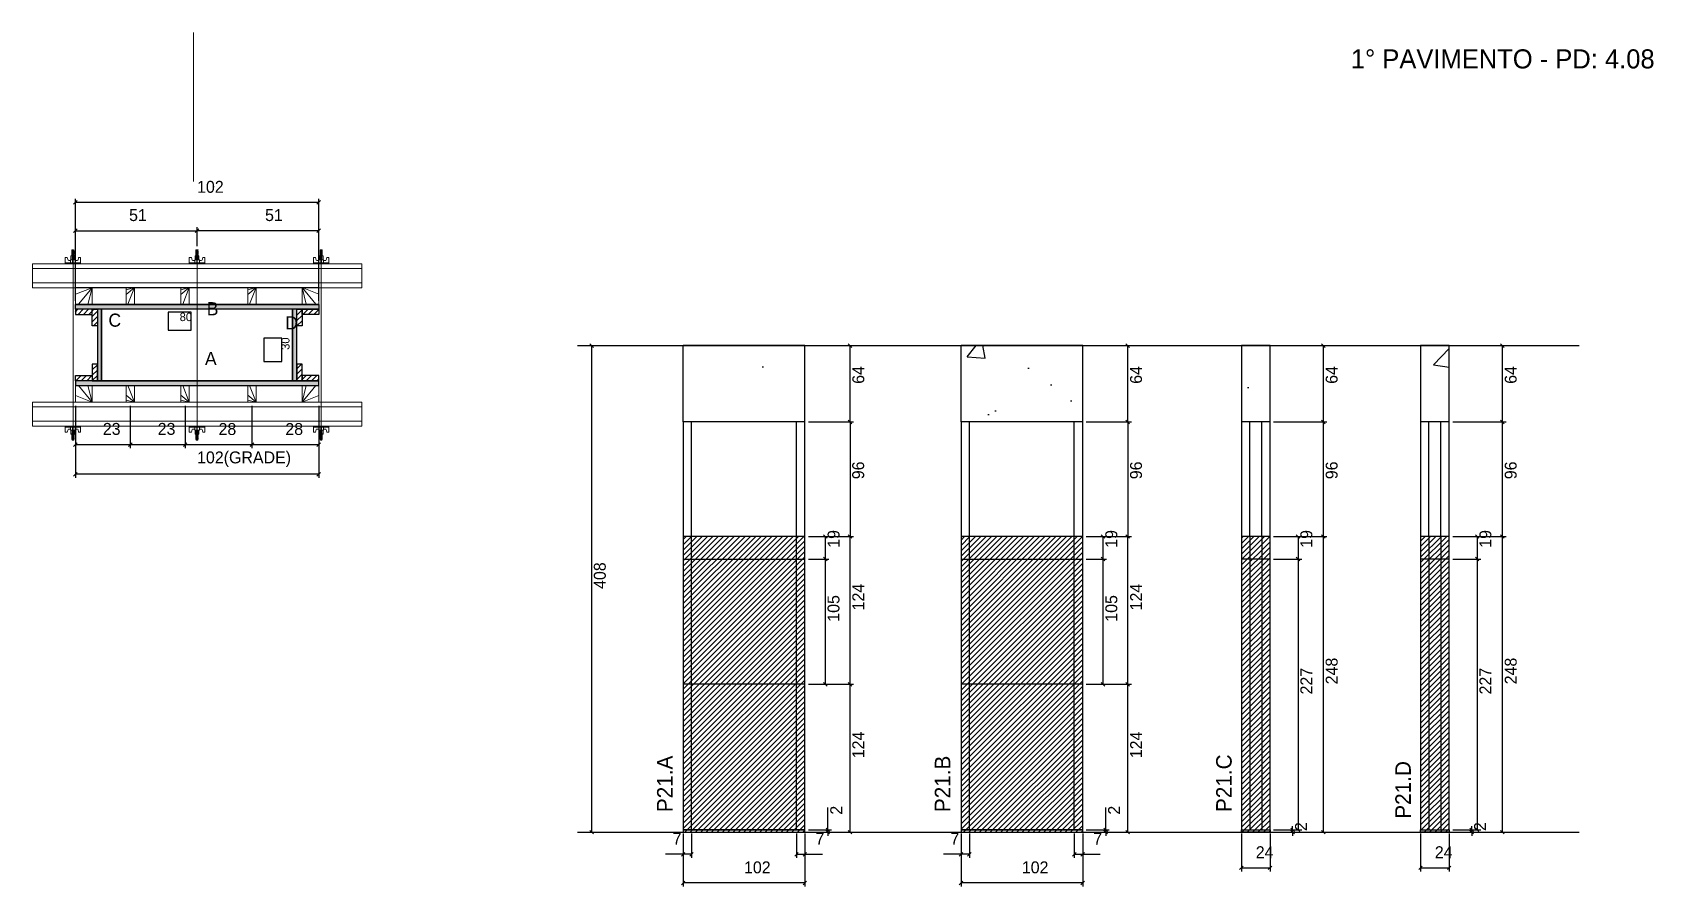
# Model space of a CAD drawing. Header units: metres. Extents: x 3102 to 4461, y 8614 to 9331.
import ezdxf

# ---------------------------------------------------------------- set-up
doc = ezdxf.new("R2010")
doc.units = ezdxf.units.M
for name, color, linetype in [('CHAPA', 7, 'Continuous'), ('COTA', 7, 'Continuous'), ('Hachura', 7, 'Continuous'), ('Madeira', 7, 'Continuous'), ('NOMENCLATURA', 7, 'Continuous'), ('Nível', 7, 'Continuous'), ('Painéis', 7, 'Continuous'), ('Perfil Metálico', 7, 'Continuous'), ('SARR_2.2x7', 7, 'Continuous'), ('SARRAFO', 7, 'Continuous'), ('Texto Seção', 7, 'Continuous'), ('TEXTO_GERAL', 7, 'Continuous')]:
    doc.layers.add(name, color=color, linetype=linetype)

msp = doc.modelspace()

# ---------------------------------------------------------------- hatches: boundary and pattern name
at = {"layer": 'COTA'}
h = msp.add_hatch(dxfattribs=at)
h.set_pattern_fill('AR-CONC')
h.paths.add_polyline_path([(3647.7, 9004.1), (3749.7, 9004.1), (3749.7, 9068.1), (3647.7, 9068.1), (3647.7, 9004.1)])
h = msp.add_hatch(dxfattribs=at)
h.set_pattern_fill('AR-CONC')
h.paths.add_polyline_path([(3880.6, 9004.1), (3982.6, 9004.1), (3982.6, 9068.1), (3880.6, 9068.1), (3880.6, 9004.1)])
h = msp.add_hatch(dxfattribs=at)
h.set_pattern_fill('AR-CONC')
h.paths.add_polyline_path([(4115.7, 9004.1), (4139.7, 9004.1), (4139.7, 9068.1), (4115.7, 9068.1), (4115.7, 9004.1)])
h = msp.add_hatch(dxfattribs=at)
h.set_pattern_fill('AR-CONC')
h.paths.add_polyline_path([(4265.8, 9004.1), (4289.8, 9004.1), (4289.8, 9068.1), (4265.8, 9068.1), (4265.8, 9004.1)])
at = {"layer": 'Hachura'}
h = msp.add_hatch(color=7, dxfattribs=at)
h.dxf.hatch_style = 1
h.paths.add_polyline_path([(3138.2, 9098.7), (3138.2, 9102.7), (3342.2, 9102.7), (3342.2, 9098.7), (3138.2, 9098.7)])
h = msp.add_hatch(color=7, dxfattribs=at)
h.dxf.hatch_style = 1
h.paths.add_polyline_path([(3138.2, 9098.7), (3138.2, 9102.7), (3342.2, 9102.7), (3342.2, 9098.7), (3138.2, 9098.7)])
h = msp.add_hatch(dxfattribs=at)
h.set_pattern_fill('ANSI31')
h.paths.add_polyline_path([(3152.2, 9098.7), (3152.2, 9094.3), (3138.2, 9094.3), (3138.2, 9098.7), (3152.2, 9098.7)])
h = msp.add_hatch(dxfattribs=at)
h.set_pattern_fill('ANSI31')
h.paths.add_polyline_path([(3156.6, 9098.7), (3152.2, 9098.7), (3152.2, 9084.7), (3156.6, 9084.7), (3156.6, 9098.7)])
h = msp.add_hatch(color=7, dxfattribs=at)
h.dxf.hatch_style = 1
h.paths.add_polyline_path([(3160.2, 9098.7), (3156.6, 9098.7), (3156.6, 9038.7), (3160.2, 9038.7), (3160.2, 9098.7)])
h = msp.add_hatch(color=7, dxfattribs=at)
h.dxf.hatch_style = 1
h.paths.add_polyline_path([(3160.2, 9098.7), (3156.6, 9098.7), (3156.6, 9038.7), (3160.2, 9038.7), (3160.2, 9098.7)])
h = msp.add_hatch(color=7, dxfattribs=at)
h.dxf.hatch_style = 1
h.paths.add_polyline_path([(3323.8, 9098.7), (3320.2, 9098.7), (3320.2, 9038.7), (3323.8, 9038.7), (3323.8, 9098.7)])
h = msp.add_hatch(color=7, dxfattribs=at)
h.dxf.hatch_style = 1
h.paths.add_polyline_path([(3323.8, 9098.7), (3320.2, 9098.7), (3320.2, 9038.7), (3323.8, 9038.7), (3323.8, 9098.7)])
h = msp.add_hatch(dxfattribs=at)
h.set_pattern_fill('ANSI31')
h.paths.add_polyline_path([(3328.2, 9098.7), (3323.8, 9098.7), (3323.8, 9084.7), (3328.2, 9084.7), (3328.2, 9098.7)])
h = msp.add_hatch(dxfattribs=at)
h.set_pattern_fill('ANSI31')
h.paths.add_polyline_path([(3328.2, 9098.7), (3328.2, 9094.3), (3342.2, 9094.3), (3342.2, 9098.7), (3328.2, 9098.7)])
h = msp.add_hatch(dxfattribs=at)
h.set_pattern_fill('ANSI31')
h.paths.add_polyline_path([(3156.6, 9038.7), (3152.2, 9038.7), (3152.2, 9052.7), (3156.6, 9052.7), (3156.6, 9038.7)])
h = msp.add_hatch(dxfattribs=at)
h.set_pattern_fill('ANSI31')
h.paths.add_polyline_path([(3328.2, 9038.7), (3323.8, 9038.7), (3323.8, 9052.7), (3328.2, 9052.7), (3328.2, 9038.7)])
h = msp.add_hatch(dxfattribs=at)
h.set_pattern_fill('ANSI31')
h.paths.add_polyline_path([(3152.2, 9038.7), (3152.2, 9043.1), (3138.2, 9043.1), (3138.2, 9038.7), (3152.2, 9038.7)])
h = msp.add_hatch(color=7, dxfattribs=at)
h.dxf.hatch_style = 1
h.paths.add_polyline_path([(3138.2, 9038.7), (3138.2, 9034.7), (3342.2, 9034.7), (3342.2, 9038.7), (3138.2, 9038.7)])
h = msp.add_hatch(color=7, dxfattribs=at)
h.dxf.hatch_style = 1
h.paths.add_polyline_path([(3138.2, 9038.7), (3138.2, 9034.7), (3342.2, 9034.7), (3342.2, 9038.7), (3138.2, 9038.7)])
h = msp.add_hatch(dxfattribs=at)
h.set_pattern_fill('ANSI31')
h.paths.add_polyline_path([(3328.2, 9038.7), (3328.2, 9043.1), (3342.2, 9043.1), (3342.2, 9038.7), (3328.2, 9038.7)])
h = msp.add_hatch(dxfattribs=at)
h.set_pattern_fill('ANSI31')
h.paths.add_polyline_path([(3749.7, 8660.1), (3749.7, 8908.1), (3647.7, 8908.1), (3647.7, 8660.1), (3749.7, 8660.1)])
h = msp.add_hatch(dxfattribs=at)
h.set_pattern_fill('ANSI31')
h.paths.add_polyline_path([(3982.6, 8660.1), (3982.6, 8908.1), (3880.6, 8908.1), (3880.6, 8660.1), (3982.6, 8660.1)])
h = msp.add_hatch(dxfattribs=at)
h.set_pattern_fill('ANSI31')
h.paths.add_polyline_path([(4139.7, 8660.1), (4139.7, 8908.1), (4115.7, 8908.1), (4115.7, 8660.1), (4139.7, 8660.1)])
h = msp.add_hatch(dxfattribs=at)
h.set_pattern_fill('ANSI31')
h.paths.add_polyline_path([(4289.8, 8660.1), (4289.8, 8908.1), (4265.8, 8908.1), (4265.8, 8660.1), (4289.8, 8660.1)])

# ---------------------------------------------------------------- linework, layer by layer
at = {"layer": 'CHAPA', "color": 1, "lineweight": 25}
for points in [[(3138.2, 9098.7), (3138.2, 9102.7), (3342.2, 9102.7), (3342.2, 9098.7)], [(3138.2, 9098.7), (3138.2, 9102.7), (3342.2, 9102.7), (3342.2, 9098.7)], [(3160.2, 9098.7), (3156.6, 9098.7), (3156.6, 9038.7), (3160.2, 9038.7)], [(3160.2, 9098.7), (3156.6, 9098.7), (3156.6, 9038.7), (3160.2, 9038.7)], [(3323.8, 9098.7), (3320.2, 9098.7), (3320.2, 9038.7), (3323.8, 9038.7)], [(3323.8, 9098.7), (3320.2, 9098.7), (3320.2, 9038.7), (3323.8, 9038.7)], [(3138.2, 9038.7), (3138.2, 9034.7), (3342.2, 9034.7), (3342.2, 9038.7)], [(3138.2, 9038.7), (3138.2, 9034.7), (3342.2, 9034.7), (3342.2, 9038.7)]]:
    msp.add_lwpolyline(points, close=True, dxfattribs=at)
at = {"layer": 'COTA', "color": 0, "lineweight": 25}
for p, q in [((3139.7, 9189.7), (3136.7, 9186.7)), ((3340.7, 9186.7), (3343.7, 9189.7)), ((3139.7, 9166), (3136.7, 9163)), ((3241.7, 9166), (3238.7, 9163)), ((3238.7, 9163), (3241.7, 9166)), ((3340.7, 9163), (3343.7, 9166)), ((3572.5, 9066.6), (3569.5, 9069.6)), ((3789.1, 9066.6), (3786.1, 9069.6)), ((4021.9, 9066.6), (4018.9, 9069.6)), ((4185.9, 9066.6), (4182.9, 9069.6)), ((4336, 9066.6), (4333, 9069.6)), ((3786.1, 9005.6), (3789.1, 9002.6)), ((3789.1, 9002.6), (3786.1, 9005.6)), ((4018.9, 9005.6), (4021.9, 9002.6)), ((4021.9, 9002.6), (4018.9, 9005.6)), ((4182.9, 9005.6), (4185.9, 9002.6)), ((4185.9, 9002.6), (4182.9, 9005.6)), ((4333, 9005.6), (4336, 9002.6)), ((4336, 9002.6), (4333, 9005.6)), ((3139.7, 8986.6), (3136.7, 8983.6)), ((3182.7, 8983.6), (3185.7, 8986.6)), ((3185.7, 8986.6), (3182.7, 8983.6)), ((3228.7, 8983.6), (3231.7, 8986.6)), ((3231.7, 8986.6), (3228.7, 8983.6)), ((3284.7, 8983.6), (3287.7, 8986.6)), ((3287.7, 8986.6), (3284.7, 8983.6)), ((3340.7, 8983.6), (3343.7, 8986.6)), ((3139.7, 8961.7), (3136.7, 8958.7)), ((3340.7, 8958.7), (3343.7, 8961.7)), ((3768.4, 8906.6), (3765.4, 8909.6)), ((3789.1, 8906.6), (3786.1, 8909.6)), ((3786.1, 8909.6), (3789.1, 8906.6)), ((4001.2, 8906.6), (3998.2, 8909.6)), ((4021.9, 8906.6), (4018.9, 8909.6)), ((4018.9, 8909.6), (4021.9, 8906.6)), ((4164.7, 8906.6), (4161.7, 8909.6)), ((4185.9, 8906.6), (4182.9, 8909.6)), ((4182.9, 8909.6), (4185.9, 8906.6)), ((4314.8, 8906.6), (4311.8, 8909.6)), ((4336, 8906.6), (4333, 8909.6)), ((4333, 8909.6), (4336, 8906.6)), ((3765.4, 8890.6), (3768.4, 8887.6)), ((3768.4, 8887.6), (3765.4, 8890.6)), ((3998.2, 8890.6), (4001.2, 8887.6)), ((4001.2, 8887.6), (3998.2, 8890.6)), ((4161.7, 8890.6), (4164.7, 8887.6)), ((4164.7, 8887.6), (4161.7, 8890.6)), ((4311.8, 8890.6), (4314.8, 8887.6)), ((4314.8, 8887.6), (4311.8, 8890.6)), ((3765.4, 8785.6), (3768.4, 8782.6)), ((3789.1, 8782.6), (3786.1, 8785.6)), ((3786.1, 8785.6), (3789.1, 8782.6)), ((3998.2, 8785.6), (4001.2, 8782.6)), ((4021.9, 8782.6), (4018.9, 8785.6)), ((4018.9, 8785.6), (4021.9, 8782.6)), ((3569.5, 8661.6), (3572.5, 8658.6)), ((3767.5, 8663.6), (3770.5, 8660.6)), ((3770.5, 8658.6), (3767.5, 8661.6)), ((3786.1, 8661.6), (3789.1, 8658.6)), ((4000.4, 8663.6), (4003.4, 8660.6)), ((4003.4, 8658.6), (4000.4, 8661.6)), ((4018.9, 8661.6), (4021.9, 8658.6)), ((4157.1, 8663.6), (4160.1, 8660.6)), ((4160.1, 8658.6), (4157.1, 8661.6)), ((4161.7, 8663.6), (4164.7, 8660.6)), ((4182.9, 8661.6), (4185.9, 8658.6)), ((4307.2, 8663.6), (4310.2, 8660.6)), ((4310.2, 8658.6), (4307.2, 8661.6)), ((4311.8, 8663.6), (4314.8, 8660.6)), ((4333, 8661.6), (4336, 8658.6)), ((3649.2, 8643.1), (3646.2, 8640.1)), ((3653.2, 8640.1), (3656.2, 8643.1)), ((3744.2, 8643.1), (3741.2, 8640.1)), ((3748.2, 8640.1), (3751.2, 8643.1)), ((3882.1, 8643.1), (3879.1, 8640.1)), ((3886.1, 8640.1), (3889.1, 8643.1)), ((3977.1, 8643.1), (3974.1, 8640.1)), ((3981.1, 8640.1), (3984.1, 8643.1)), ((4117.2, 8631.7), (4114.2, 8628.7)), ((4138.2, 8628.7), (4141.2, 8631.7)), ((4267.3, 8631.7), (4264.3, 8628.7)), ((4288.3, 8628.7), (4291.3, 8631.7)), ((3649.2, 8619), (3646.2, 8616)), ((3748.2, 8616), (3751.2, 8619)), ((3882.1, 8619), (3879.1, 8616)), ((3981.1, 8616), (3984.1, 8619))]:
    msp.add_line(p, q, dxfattribs=at)
at = {"layer": 'COTA', "color": 241, "lineweight": 25}
for p, q in [((3138.2, 9105.7), (3138.2, 9191.2)), ((3342.2, 9188.2), (3138.2, 9188.2)), ((3342.2, 9105.7), (3342.2, 9191.2)), ((3138.2, 9139.7), (3138.2, 9167.5)), ((3138.2, 9164.5), (3240.2, 9164.5)), ((3240.2, 9151.5), (3240.2, 9167.5)), ((3240.2, 9151.5), (3240.2, 9167.5)), ((3342.2, 9164.5), (3240.2, 9164.5)), ((3342.2, 9139.7), (3342.2, 9167.5)), ((3749.7, 9068.1), (3647.7, 9068.1)), ((3647.7, 9004.1), (3647.7, 9068.1)), ((3749.7, 9004.1), (3749.7, 9068.1)), ((3982.6, 9068.1), (3880.6, 9068.1)), ((3880.6, 9004.1), (3880.6, 9068.1)), ((3982.6, 9004.1), (3982.6, 9068.1)), ((3138.2, 9017.7), (3138.2, 8957.2)), ((3138.2, 9017.7), (3138.2, 8982.1)), ((3184.2, 9017.7), (3184.2, 8982.1)), ((3184.2, 9017.7), (3184.2, 8982.1)), ((3230.2, 9017.7), (3230.2, 8982.1)), ((3230.2, 9017.7), (3230.2, 8982.1)), ((3286.2, 9017.7), (3286.2, 8982.1)), ((3286.2, 9017.7), (3286.2, 8982.1)), ((3342.2, 9017.7), (3342.2, 8957.2)), ((3342.2, 9017.7), (3342.2, 8982.1)), ((3138.2, 8985.1), (3184.2, 8985.1)), ((3184.2, 8985.1), (3230.2, 8985.1)), ((3230.2, 8985.1), (3286.2, 8985.1)), ((3286.2, 8985.1), (3342.2, 8985.1)), ((3342.2, 8960.2), (3138.2, 8960.2))]:
    msp.add_line(p, q, dxfattribs=at)
at = {"layer": 'COTA', "color": 180, "lineweight": 25}
for p, q in [((3235.3, 9096.2), (3216, 9096.2)), ((3216, 9096.2), (3216, 9081.2)), ((3235.3, 9081.2), (3235.3, 9096.2)), ((3216, 9081.2), (3235.3, 9081.2)), ((3311.2, 9074.3), (3296.2, 9074.3)), ((3296.2, 9074.3), (3296.2, 9054.9)), ((3311.2, 9054.9), (3311.2, 9074.3)), ((3296.2, 9054.9), (3311.2, 9054.9))]:
    msp.add_line(p, q, dxfattribs=at)
at = {"layer": 'COTA', "color": 4, "lineweight": 25}
for p, q in [((3562.1, 9068.1), (3574, 9068.1)), ((3571, 8660.1), (3571, 9068.1)), ((3752.7, 9068.1), (3790.6, 9068.1)), ((3787.6, 9004.1), (3787.6, 9068.1)), ((3985.6, 9068.1), (4023.4, 9068.1)), ((4020.4, 9004.1), (4020.4, 9068.1)), ((4142.7, 9068.1), (4187.4, 9068.1)), ((4184.4, 9004.1), (4184.4, 9068.1)), ((4292.8, 9068.1), (4337.5, 9068.1)), ((4334.5, 9004.1), (4334.5, 9068.1)), ((3752.7, 9004.1), (3790.6, 9004.1)), ((3752.7, 9004.1), (3790.6, 9004.1)), ((3787.6, 9004.1), (3787.6, 8908.1)), ((3985.6, 9004.1), (4023.4, 9004.1)), ((3985.6, 9004.1), (4023.4, 9004.1)), ((4020.4, 9004.1), (4020.4, 8908.1)), ((4142.7, 9004.1), (4187.4, 9004.1)), ((4142.7, 9004.1), (4187.4, 9004.1)), ((4184.4, 8908.1), (4184.4, 9004.1)), ((4292.8, 9004.1), (4337.5, 9004.1)), ((4292.8, 9004.1), (4337.5, 9004.1)), ((4334.5, 8908.1), (4334.5, 9004.1)), ((3752.7, 8908.1), (3769.9, 8908.1)), ((3752.7, 8908.1), (3790.6, 8908.1)), ((3752.7, 8908.1), (3790.6, 8908.1)), ((3766.9, 8889.1), (3766.9, 8908.1)), ((3787.6, 8784.1), (3787.6, 8908.1)), ((3985.6, 8908.1), (4002.7, 8908.1)), ((3985.6, 8908.1), (4023.4, 8908.1)), ((3985.6, 8908.1), (4023.4, 8908.1)), ((3999.7, 8889.1), (3999.7, 8908.1)), ((4020.4, 8784.1), (4020.4, 8908.1)), ((4142.7, 8908.1), (4187.4, 8908.1)), ((4142.7, 8908.1), (4166.2, 8908.1)), ((4142.7, 8908.1), (4187.4, 8908.1)), ((4163.2, 8908.1), (4163.2, 8889.1)), ((4184.4, 8660.1), (4184.4, 8908.1)), ((4292.8, 8908.1), (4337.5, 8908.1)), ((4292.8, 8908.1), (4316.3, 8908.1)), ((4292.8, 8908.1), (4337.5, 8908.1)), ((4313.3, 8908.1), (4313.3, 8889.1)), ((4334.5, 8660.1), (4334.5, 8908.1)), ((3752.7, 8889.1), (3769.9, 8889.1)), ((3752.7, 8889.1), (3769.9, 8889.1)), ((3766.9, 8784.1), (3766.9, 8889.1)), ((3985.6, 8889.1), (4002.7, 8889.1)), ((3985.6, 8889.1), (4002.7, 8889.1)), ((3999.7, 8784.1), (3999.7, 8889.1)), ((4142.7, 8889.1), (4166.2, 8889.1)), ((4142.7, 8889.1), (4166.2, 8889.1)), ((4163.2, 8889.1), (4163.2, 8662.1)), ((4292.8, 8889.1), (4316.3, 8889.1)), ((4292.8, 8889.1), (4316.3, 8889.1)), ((4313.3, 8889.1), (4313.3, 8662.1)), ((3752.7, 8784.1), (3790.6, 8784.1)), ((3752.7, 8784.1), (3769.9, 8784.1)), ((3752.7, 8784.1), (3790.6, 8784.1)), ((3787.6, 8660.1), (3787.6, 8784.1)), ((3985.6, 8784.1), (4023.4, 8784.1)), ((3985.6, 8784.1), (4002.7, 8784.1)), ((3985.6, 8784.1), (4023.4, 8784.1)), ((4020.4, 8660.1), (4020.4, 8784.1)), ((3769, 8662.1), (3769, 8680.9)), ((4001.9, 8662.1), (4001.9, 8680.9)), ((3562.1, 8660.1), (3574, 8660.1)), ((3647.7, 8659.1), (3647.7, 8614.5)), ((3647.7, 8657.1), (3647.7, 8638.6)), ((3654.7, 8659.1), (3654.7, 8638.6)), ((3742.7, 8659.1), (3742.7, 8638.6)), ((3749.7, 8659.1), (3749.7, 8614.5)), ((3749.7, 8657.1), (3749.7, 8638.6)), ((3752.7, 8662.1), (3772, 8662.1)), ((3752.7, 8660.1), (3772, 8660.1)), ((3752.7, 8660.1), (3790.6, 8660.1)), ((3769, 8660.1), (3769, 8662.1)), ((3769, 8660.1), (3769, 8657.1)), ((3880.6, 8659.1), (3880.6, 8614.5)), ((3880.6, 8657.1), (3880.6, 8638.6)), ((3887.6, 8659.1), (3887.6, 8638.6)), ((3975.6, 8659.1), (3975.6, 8638.6)), ((3982.6, 8659.1), (3982.6, 8614.5)), ((3982.6, 8657.1), (3982.6, 8638.6)), ((3985.6, 8662.1), (4004.9, 8662.1)), ((3985.6, 8660.1), (4004.9, 8660.1)), ((3985.6, 8660.1), (4023.4, 8660.1)), ((4001.9, 8660.1), (4001.9, 8662.1)), ((4001.9, 8660.1), (4001.9, 8657.1)), ((4115.7, 8659.1), (4115.7, 8627.2)), ((4139.7, 8659.1), (4139.7, 8627.2)), ((4142.7, 8662.1), (4161.6, 8662.1)), ((4142.7, 8662.1), (4166.2, 8662.1)), ((4142.7, 8660.1), (4161.6, 8660.1)), ((4142.7, 8660.1), (4187.4, 8660.1)), ((4158.6, 8662.1), (4158.6, 8665.1)), ((4158.6, 8660.1), (4158.6, 8662.1)), ((4158.6, 8660.1), (4158.6, 8657.1)), ((4265.8, 8659.1), (4265.8, 8627.2)), ((4289.8, 8659.1), (4289.8, 8627.2)), ((4292.8, 8662.1), (4311.7, 8662.1)), ((4292.8, 8662.1), (4316.3, 8662.1)), ((4292.8, 8660.1), (4311.7, 8660.1)), ((4292.8, 8660.1), (4337.5, 8660.1)), ((4308.7, 8662.1), (4308.7, 8665.1)), ((4308.7, 8660.1), (4308.7, 8662.1)), ((4308.7, 8660.1), (4308.7, 8657.1)), ((3647.7, 8641.6), (3633, 8641.6)), ((3654.7, 8641.6), (3647.7, 8641.6)), ((3742.7, 8641.6), (3749.7, 8641.6)), ((3749.7, 8641.6), (3764.5, 8641.6)), ((3880.6, 8641.6), (3865.9, 8641.6)), ((3887.6, 8641.6), (3880.6, 8641.6)), ((3975.6, 8641.6), (3982.6, 8641.6)), ((3982.6, 8641.6), (3997.3, 8641.6)), ((4115.7, 8630.2), (4139.7, 8630.2)), ((4265.8, 8630.2), (4289.8, 8630.2)), ((3749.7, 8617.5), (3647.7, 8617.5)), ((3982.6, 8617.5), (3880.6, 8617.5))]:
    msp.add_line(p, q, dxfattribs=at)
at = {"layer": 'COTA', "color": 241, "lineweight": 25}
for points in [[(4139.7, 9004.1), (4139.7, 9068.1), (4115.7, 9068.1), (4115.7, 9004.1)], [(4289.8, 9004.1), (4289.8, 9068.1), (4265.8, 9068.1), (4265.8, 9004.1)]]:
    msp.add_lwpolyline(points, dxfattribs=at)
at = {"layer": 'Hachura', "color": 0, "lineweight": 9}
for p, q in [((3137.2, 9146.5), (3135, 9147.6)), ((3137.2, 9145.3), (3135, 9146.4)), ((3135.1, 9148.2), (3135.5, 9148.5)), ((3135.1, 9147.9), (3135.1, 9148.2)), ((3137.1, 9148.2), (3135.1, 9148.2)), ((3135.1, 9147.9), (3137.1, 9146.9)), ((3135.1, 9147.9), (3137.1, 9146.9)), ((3135.1, 9147.8), (3137.2, 9146.7)), ((3135.1, 9146.7), (3135.1, 9147.4)), ((3137.1, 9146.4), (3135.1, 9147.4)), ((3135.1, 9146.7), (3137.1, 9145.8)), ((3135.1, 9146.7), (3137.2, 9145.6)), ((3135.1, 9145.6), (3135.1, 9146.2)), ((3137.1, 9145.3), (3135.1, 9146.2)), ((3135.1, 9146), (3135.1, 9146.2)), ((3135.5, 9148.5), (3136.7, 9148.5)), ((3137.1, 9147.6), (3135.8, 9148.2)), ((3137.2, 9147.7), (3136, 9148.2)), ((3136.6, 9148.2), (3137.2, 9147.9)), ((3137.1, 9148.2), (3136.7, 9148.5)), ((3136.8, 9148.2), (3137.1, 9148.1)), ((3137.1, 9147.6), (3137.1, 9146.9)), ((3137.1, 9145.8), (3137.1, 9146.4)), ((3241.2, 9146.5), (3239, 9147.6)), ((3241.2, 9145.3), (3239, 9146.4)), ((3239.1, 9148.2), (3239.5, 9148.5)), ((3239.1, 9147.9), (3239.1, 9148.2)), ((3241.1, 9148.2), (3239.1, 9148.2)), ((3239.1, 9147.9), (3241.1, 9146.9)), ((3239.1, 9147.9), (3241.1, 9146.9)), ((3239.1, 9147.8), (3241.2, 9146.7)), ((3239.1, 9146.7), (3239.1, 9147.4)), ((3241.1, 9146.4), (3239.1, 9147.4)), ((3239.1, 9146.7), (3241.1, 9145.8)), ((3239.1, 9146.7), (3241.2, 9145.6)), ((3239.1, 9145.6), (3239.1, 9146.2)), ((3241.1, 9145.3), (3239.1, 9146.2)), ((3239.1, 9146), (3239.1, 9146.2)), ((3239.5, 9148.5), (3240.7, 9148.5)), ((3241.1, 9147.6), (3239.8, 9148.2)), ((3241.2, 9147.7), (3240, 9148.2)), ((3240.6, 9148.2), (3241.2, 9147.9)), ((3241.1, 9148.2), (3240.7, 9148.5)), ((3240.8, 9148.2), (3241.1, 9148.1)), ((3241.1, 9147.6), (3241.1, 9146.9)), ((3241.1, 9145.8), (3241.1, 9146.4)), ((3343.8, 9148.2), (3343.1, 9147.9)), ((3345.3, 9147.8), (3343.1, 9146.7)), ((3345.3, 9146.7), (3343.1, 9145.6)), ((3343.2, 9147.7), (3344.3, 9148.2)), ((3343.2, 9146.5), (3345.3, 9147.6)), ((3343.2, 9145.3), (3345.3, 9146.4)), ((3343.3, 9148.2), (3343.6, 9148.5)), ((3343.5, 9148.2), (3343.3, 9148.1)), ((3343.3, 9147.6), (3344.6, 9148.2)), ((3343.3, 9148.2), (3345.2, 9148.2)), ((3345.2, 9147.9), (3343.3, 9146.9)), ((3345.2, 9147.9), (3343.3, 9146.9)), ((3343.3, 9147.6), (3343.3, 9146.9)), ((3343.3, 9146.4), (3345.2, 9147.4)), ((3345.2, 9146.7), (3343.3, 9145.8)), ((3343.3, 9145.8), (3343.3, 9146.4)), ((3343.3, 9145.3), (3345.2, 9146.2)), ((3344.9, 9148.5), (3343.6, 9148.5)), ((3345.2, 9148.2), (3344.9, 9148.5)), ((3345.2, 9147.9), (3345.2, 9148.2)), ((3345.2, 9146.7), (3345.2, 9147.4)), ((3345.2, 9145.6), (3345.2, 9146.2)), ((3345.2, 9146), (3345.2, 9146.2)), ((3129.7, 9136.7), (3129.7, 9141.9)), ((3129.7, 9141.9), (3131.4, 9141.9)), ((3129.7, 9137.7), (3142.6, 9137.7)), ((3129.7, 9137.7), (3134.9, 9137.7)), ((3142.6, 9136.7), (3129.7, 9136.7)), ((3129.9, 9137.7), (3129.9, 9136.7)), ((3130.1, 9137.7), (3130.1, 9136.7)), ((3130.4, 9137.7), (3130.4, 9136.7)), ((3130.9, 9137.7), (3130.9, 9136.7)), ((3131.4, 9141.9), (3132, 9139.7)), ((3131.7, 9137.7), (3131.7, 9136.7)), ((3132.3, 9139.5), (3134.2, 9139.5)), ((3133.1, 9137.7), (3133.1, 9136.7)), ((3141.7, 9136.7), (3133.9, 9136.7)), ((3134.2, 9140.2), (3138.1, 9140.2)), ((3134.2, 9137.7), (3134.2, 9140.2)), ((3136.2, 9137.7), (3134.2, 9137.7)), ((3137.8, 9143.5), (3134.5, 9143.5)), ((3134.5, 9143.5), (3134.5, 9140.2)), ((3137.8, 9143.4), (3134.5, 9143.4)), ((3134.9, 9137.7), (3135.5, 9137.7)), ((3137.2, 9144.2), (3135, 9145.2)), ((3136.3, 9143.5), (3135, 9144.1)), ((3135.1, 9145.6), (3137.1, 9144.6)), ((3135.1, 9145.5), (3137.2, 9144.4)), ((3135.1, 9144.4), (3135.1, 9145.1)), ((3137.1, 9144.1), (3135.1, 9145.1)), ((3135.1, 9144.4), (3137.1, 9143.5)), ((3136, 9143.5), (3135.1, 9143.9)), ((3135.1, 9143.5), (3135.1, 9143.9)), ((3135.2, 9137.3), (3135.2, 9137.5)), ((3135.2, 9136.9), (3135.2, 9137.3)), ((3135.5, 9143.5), (3135.5, 9140.2)), ((3135.9, 9137.7), (3135.9, 9139.6)), ((3136.2, 9137.7), (3136.2, 9136.7)), ((3136.4, 9139.6), (3136.4, 9137.7)), ((3137.1, 9145), (3137.1, 9145.3)), ((3137.1, 9145), (3137.1, 9144.6)), ((3137.1, 9144.1), (3137.1, 9143.5)), ((3137.1, 9143.5), (3137.1, 9140.2)), ((3137.1, 9137.5), (3137.1, 9137.1)), ((3137.8, 9140.2), (3137.8, 9143.5)), ((3138.1, 9140.2), (3137.8, 9140.2)), ((3138.1, 9140.2), (3137.8, 9140.2)), ((3138.1, 9140.2), (3138.1, 9137.7)), ((3140, 9139.5), (3138.1, 9139.5)), ((3139.2, 9137.7), (3139.2, 9136.7)), ((3140.9, 9141.9), (3140.4, 9139.7)), ((3140.6, 9137.7), (3140.6, 9136.7)), ((3142.6, 9141.9), (3140.9, 9141.9)), ((3141.5, 9137.7), (3141.5, 9136.7)), ((3141.9, 9137.7), (3141.9, 9136.7)), ((3142.3, 9137.7), (3142.3, 9136.7)), ((3142.5, 9137.7), (3142.5, 9136.7)), ((3142.6, 9137.7), (3142.6, 9141.9)), ((3142.6, 9137.7), (3142.6, 9136.7)), ((3233.7, 9136.7), (3233.7, 9141.9)), ((3233.7, 9141.9), (3235.4, 9141.9)), ((3233.7, 9137.7), (3246.6, 9137.7)), ((3233.7, 9137.7), (3238.9, 9137.7)), ((3246.6, 9136.7), (3233.7, 9136.7)), ((3233.9, 9137.7), (3233.9, 9136.7)), ((3234.1, 9137.7), (3234.1, 9136.7)), ((3234.4, 9137.7), (3234.4, 9136.7)), ((3234.9, 9137.7), (3234.9, 9136.7)), ((3235.4, 9141.9), (3236, 9139.7)), ((3235.7, 9137.7), (3235.7, 9136.7)), ((3236.3, 9139.5), (3238.2, 9139.5)), ((3237.1, 9137.7), (3237.1, 9136.7)), ((3245.7, 9136.7), (3237.9, 9136.7)), ((3238.2, 9140.2), (3242.1, 9140.2)), ((3238.2, 9137.7), (3238.2, 9140.2)), ((3240.2, 9137.7), (3238.2, 9137.7)), ((3241.8, 9143.5), (3238.5, 9143.5)), ((3238.5, 9143.5), (3238.5, 9140.2)), ((3241.8, 9143.4), (3238.5, 9143.4)), ((3238.9, 9137.7), (3239.5, 9137.7)), ((3241.2, 9144.2), (3239, 9145.2)), ((3240.3, 9143.5), (3239, 9144.1)), ((3239.1, 9145.6), (3241.1, 9144.6)), ((3239.1, 9145.5), (3241.2, 9144.4)), ((3239.1, 9144.4), (3239.1, 9145.1)), ((3241.1, 9144.1), (3239.1, 9145.1)), ((3239.1, 9144.4), (3241.1, 9143.5)), ((3240, 9143.5), (3239.1, 9143.9)), ((3239.1, 9143.5), (3239.1, 9143.9)), ((3239.2, 9137.3), (3239.2, 9137.5)), ((3239.2, 9136.9), (3239.2, 9137.3)), ((3239.5, 9143.5), (3239.5, 9140.2)), ((3239.9, 9137.7), (3239.9, 9139.6)), ((3240.2, 9137.7), (3240.2, 9136.7)), ((3240.4, 9139.6), (3240.4, 9137.7)), ((3241.1, 9145), (3241.1, 9145.3)), ((3241.1, 9145), (3241.1, 9144.6)), ((3241.1, 9144.1), (3241.1, 9143.5)), ((3241.1, 9143.5), (3241.1, 9140.2)), ((3241.1, 9137.5), (3241.1, 9137.1)), ((3241.8, 9140.2), (3241.8, 9143.5)), ((3242.1, 9140.2), (3241.8, 9140.2)), ((3242.1, 9140.2), (3241.8, 9140.2)), ((3242.1, 9140.2), (3242.1, 9137.7)), ((3244, 9139.5), (3242.1, 9139.5)), ((3243.2, 9137.7), (3243.2, 9136.7)), ((3244.9, 9141.9), (3244.4, 9139.7)), ((3244.6, 9137.7), (3244.6, 9136.7)), ((3246.6, 9141.9), (3244.9, 9141.9)), ((3245.5, 9137.7), (3245.5, 9136.7)), ((3245.9, 9137.7), (3245.9, 9136.7)), ((3246.3, 9137.7), (3246.3, 9136.7)), ((3246.5, 9137.7), (3246.5, 9136.7)), ((3246.6, 9137.7), (3246.6, 9141.9)), ((3246.6, 9137.7), (3246.6, 9136.7)), ((3337.7, 9137.7), (3337.7, 9141.9)), ((3337.7, 9141.9), (3339.4, 9141.9)), ((3350.6, 9137.7), (3337.7, 9137.7)), ((3337.7, 9137.7), (3337.7, 9136.7)), ((3337.7, 9136.7), (3350.6, 9136.7)), ((3337.9, 9137.7), (3337.9, 9136.7)), ((3338.1, 9137.7), (3338.1, 9136.7)), ((3338.4, 9137.7), (3338.4, 9136.7)), ((3338.7, 9136.7), (3346.5, 9136.7)), ((3338.9, 9137.7), (3338.9, 9136.7)), ((3339.4, 9141.9), (3340, 9139.7)), ((3339.7, 9137.7), (3339.7, 9136.7)), ((3340.3, 9139.5), (3342.2, 9139.5)), ((3341.1, 9137.7), (3341.1, 9136.7)), ((3346.1, 9140.2), (3342.2, 9140.2)), ((3342.2, 9140.2), (3342.2, 9137.7)), ((3342.2, 9140.2), (3342.5, 9140.2)), ((3342.2, 9140.2), (3342.5, 9140.2)), ((3342.5, 9143.5), (3345.9, 9143.5)), ((3342.5, 9140.2), (3342.5, 9143.5)), ((3342.5, 9143.4), (3345.9, 9143.4)), ((3345.3, 9145.5), (3343.1, 9144.4)), ((3343.2, 9144.2), (3345.3, 9145.2)), ((3343.2, 9137.5), (3343.2, 9137.1)), ((3345.2, 9145.6), (3343.3, 9144.6)), ((3343.3, 9145), (3343.3, 9145.3)), ((3343.3, 9144.1), (3345.2, 9145.1)), ((3343.3, 9145), (3343.3, 9144.6)), ((3345.2, 9144.4), (3343.3, 9143.5)), ((3343.3, 9144.1), (3343.3, 9143.5)), ((3343.3, 9143.5), (3343.3, 9140.2)), ((3344, 9143.5), (3345.3, 9144.1)), ((3344, 9139.6), (3344, 9137.7)), ((3344.2, 9137.7), (3346.1, 9137.7)), ((3344.2, 9137.7), (3344.2, 9136.7)), ((3344.3, 9143.5), (3345.2, 9143.9)), ((3344.5, 9137.7), (3344.5, 9139.6)), ((3344.8, 9143.5), (3344.8, 9140.2)), ((3345.5, 9137.7), (3344.8, 9137.7)), ((3345.1, 9137.3), (3345.1, 9137.5)), ((3345.1, 9136.9), (3345.1, 9137.3)), ((3345.2, 9144.4), (3345.2, 9145.1)), ((3345.2, 9143.5), (3345.2, 9143.9)), ((3350.6, 9137.7), (3345.5, 9137.7)), ((3345.9, 9143.5), (3345.9, 9140.2)), ((3346.1, 9137.7), (3346.1, 9140.2)), ((3348.1, 9139.5), (3346.1, 9139.5)), ((3347.2, 9137.7), (3347.2, 9136.7)), ((3348.9, 9141.9), (3348.4, 9139.7)), ((3348.6, 9137.7), (3348.6, 9136.7)), ((3350.6, 9141.9), (3348.9, 9141.9)), ((3349.5, 9137.7), (3349.5, 9136.7)), ((3349.9, 9137.7), (3349.9, 9136.7)), ((3350.3, 9137.7), (3350.3, 9136.7)), ((3350.5, 9137.7), (3350.5, 9136.7)), ((3350.6, 9136.7), (3350.6, 9141.9)), ((3142.6, 9000.7), (3129.7, 9000.7)), ((3129.7, 9000.7), (3129.7, 8995.6)), ((3129.7, 8999.8), (3142.6, 8999.8)), ((3129.7, 8999.8), (3134.9, 8999.8)), ((3129.9, 8999.8), (3129.9, 9000.8)), ((3130.1, 8999.8), (3130.1, 9000.8)), ((3130.4, 8999.8), (3130.4, 9000.8)), ((3130.9, 8999.8), (3130.9, 9000.8)), ((3131.4, 8995.6), (3132, 8997.8)), ((3131.7, 8999.8), (3131.7, 9000.8)), ((3132.3, 8998), (3134.2, 8998)), ((3133.1, 8999.8), (3133.1, 9000.8)), ((3141.7, 9000.7), (3133.9, 9000.7)), ((3136.2, 8999.8), (3134.2, 8999.8)), ((3134.2, 8999.8), (3134.2, 8997.3)), ((3134.2, 8997.3), (3138.1, 8997.3)), ((3134.5, 8994), (3134.5, 8997.3)), ((3134.9, 8999.8), (3135.5, 8999.8)), ((3135.2, 9000.6), (3135.2, 9000.2)), ((3135.2, 9000.2), (3135.2, 9000)), ((3135.5, 8994), (3135.5, 8997.3)), ((3135.9, 8999.8), (3135.9, 8997.8)), ((3136.2, 8999.8), (3136.2, 9000.7)), ((3136.4, 8997.8), (3136.4, 8999.8)), ((3137.1, 9000), (3137.1, 9000.4)), ((3137.1, 8994), (3137.1, 8997.3)), ((3137.8, 8997.3), (3137.8, 8994)), ((3138.1, 8997.3), (3137.8, 8997.3)), ((3138.1, 8997.3), (3137.8, 8997.3)), ((3138.1, 8997.3), (3138.1, 8999.8)), ((3140, 8998), (3138.1, 8998)), ((3139.2, 8999.8), (3139.2, 9000.7)), ((3140.9, 8995.6), (3140.4, 8997.8)), ((3140.6, 8999.8), (3140.6, 9000.8)), ((3141.5, 8999.8), (3141.5, 9000.8)), ((3141.9, 8999.8), (3141.9, 9000.8)), ((3142.3, 8999.8), (3142.3, 9000.8)), ((3142.5, 8999.8), (3142.5, 9000.8)), ((3142.6, 8999.8), (3142.6, 9000.7)), ((3142.6, 8999.8), (3142.6, 8995.6)), ((3246.6, 9000.7), (3233.7, 9000.7)), ((3233.7, 9000.7), (3233.7, 8995.6)), ((3233.7, 8999.8), (3246.6, 8999.8)), ((3233.7, 8999.8), (3238.9, 8999.8)), ((3233.9, 8999.8), (3233.9, 9000.8)), ((3234.1, 8999.8), (3234.1, 9000.8)), ((3234.4, 8999.8), (3234.4, 9000.8)), ((3234.9, 8999.8), (3234.9, 9000.8)), ((3235.4, 8995.6), (3236, 8997.8)), ((3235.7, 8999.8), (3235.7, 9000.8)), ((3236.3, 8998), (3238.2, 8998)), ((3237.1, 8999.8), (3237.1, 9000.8)), ((3245.7, 9000.7), (3237.9, 9000.7)), ((3240.2, 8999.8), (3238.2, 8999.8)), ((3238.2, 8999.8), (3238.2, 8997.3)), ((3238.2, 8997.3), (3242.1, 8997.3)), ((3238.5, 8994), (3238.5, 8997.3)), ((3238.9, 8999.8), (3239.5, 8999.8)), ((3239.2, 9000.6), (3239.2, 9000.2)), ((3239.2, 9000.2), (3239.2, 9000)), ((3239.5, 8994), (3239.5, 8997.3)), ((3239.9, 8999.8), (3239.9, 8997.8)), ((3240.2, 8999.8), (3240.2, 9000.7)), ((3240.4, 8997.8), (3240.4, 8999.8)), ((3241.1, 9000), (3241.1, 9000.4)), ((3241.1, 8994), (3241.1, 8997.3)), ((3241.8, 8997.3), (3241.8, 8994)), ((3242.1, 8997.3), (3241.8, 8997.3)), ((3242.1, 8997.3), (3241.8, 8997.3)), ((3242.1, 8997.3), (3242.1, 8999.8)), ((3244, 8998), (3242.1, 8998)), ((3243.2, 8999.8), (3243.2, 9000.7)), ((3244.9, 8995.6), (3244.4, 8997.8)), ((3244.6, 8999.8), (3244.6, 9000.8)), ((3245.5, 8999.8), (3245.5, 9000.8)), ((3245.9, 8999.8), (3245.9, 9000.8)), ((3246.3, 8999.8), (3246.3, 9000.8)), ((3246.5, 8999.8), (3246.5, 9000.8)), ((3246.6, 8999.8), (3246.6, 9000.7)), ((3246.6, 8999.8), (3246.6, 8995.6)), ((3337.7, 9000.7), (3350.6, 9000.7)), ((3337.7, 8999.8), (3337.7, 9000.7)), ((3350.6, 8999.8), (3337.7, 8999.8)), ((3337.7, 8999.8), (3337.7, 8995.6)), ((3337.9, 8999.8), (3337.9, 9000.8)), ((3338.1, 8999.8), (3338.1, 9000.8)), ((3338.4, 8999.8), (3338.4, 9000.8)), ((3338.7, 9000.7), (3346.5, 9000.7)), ((3338.9, 8999.8), (3338.9, 9000.8)), ((3339.4, 8995.6), (3340, 8997.8)), ((3339.7, 8999.8), (3339.7, 9000.8)), ((3340.3, 8998), (3342.2, 8998)), ((3341.1, 8999.8), (3341.1, 9000.7)), ((3342.2, 8997.3), (3342.2, 8999.8)), ((3346.1, 8997.3), (3342.2, 8997.3)), ((3342.2, 8997.3), (3342.5, 8997.3)), ((3342.2, 8997.3), (3342.5, 8997.3)), ((3342.5, 8997.3), (3342.5, 8994)), ((3343.2, 9000), (3343.2, 9000.4)), ((3343.3, 8994), (3343.3, 8997.3)), ((3344, 8997.8), (3344, 8999.8)), ((3344.2, 8999.8), (3344.2, 9000.7)), ((3344.2, 8999.8), (3346.1, 8999.8)), ((3344.5, 8999.8), (3344.5, 8997.8)), ((3345.5, 8999.8), (3344.8, 8999.8)), ((3344.8, 8994), (3344.8, 8997.3)), ((3345.1, 9000.6), (3345.1, 9000.2)), ((3345.1, 9000.2), (3345.1, 9000)), ((3350.6, 8999.8), (3345.5, 8999.8)), ((3345.9, 8994), (3345.9, 8997.3)), ((3346.1, 8999.8), (3346.1, 8997.3)), ((3348.1, 8998), (3346.1, 8998)), ((3347.2, 8999.8), (3347.2, 9000.8)), ((3348.9, 8995.6), (3348.4, 8997.8)), ((3348.6, 8999.8), (3348.6, 9000.8)), ((3349.5, 8999.8), (3349.5, 9000.8)), ((3349.9, 8999.8), (3349.9, 9000.8)), ((3350.3, 8999.8), (3350.3, 9000.8)), ((3350.5, 8999.8), (3350.5, 9000.8)), ((3350.6, 9000.7), (3350.6, 8995.6)), ((3129.7, 8995.6), (3131.4, 8995.6)), ((3137.8, 8994.1), (3134.5, 8994.1)), ((3137.8, 8994), (3134.5, 8994)), ((3136.3, 8994), (3135, 8993.4)), ((3137.2, 8993.3), (3135, 8992.2)), ((3137.2, 8992.2), (3135, 8991.1)), ((3137.2, 8991), (3135, 8989.9)), ((3135.1, 8993.1), (3137.1, 8994)), ((3136, 8994), (3135.1, 8993.6)), ((3135.1, 8994), (3135.1, 8993.6)), ((3137.1, 8993.4), (3135.1, 8992.4)), ((3135.1, 8993.1), (3135.1, 8992.4)), ((3135.1, 8992), (3137.2, 8993.1)), ((3135.1, 8991.9), (3137.1, 8992.9)), ((3137.1, 8992.2), (3135.1, 8991.3)), ((3135.1, 8991.9), (3135.1, 8991.3)), ((3135.1, 8990.8), (3137.2, 8991.9)), ((3135.1, 8990.8), (3137.1, 8991.7)), ((3135.1, 8991.5), (3135.1, 8991.3)), ((3137.1, 8991.1), (3135.1, 8990.1)), ((3135.1, 8990.8), (3135.1, 8990.1)), ((3135.1, 8989.7), (3137.2, 8990.8)), ((3135.1, 8989.6), (3137.1, 8990.6)), ((3135.1, 8989.6), (3137.1, 8990.6)), ((3135.1, 8989.6), (3135.1, 8989.3)), ((3135.1, 8989.3), (3135.5, 8988.9)), ((3137.1, 8989.3), (3135.1, 8989.3)), ((3135.5, 8988.9), (3136.7, 8988.9)), ((3137.1, 8989.9), (3135.8, 8989.3)), ((3137.2, 8989.8), (3136, 8989.3)), ((3136.6, 8989.3), (3137.2, 8989.6)), ((3137.1, 8989.3), (3136.7, 8988.9)), ((3136.8, 8989.3), (3137.1, 8989.4)), ((3137.1, 8993.4), (3137.1, 8994)), ((3137.1, 8992.4), (3137.1, 8992.9)), ((3137.1, 8992.4), (3137.1, 8992.2)), ((3137.1, 8991.7), (3137.1, 8991.1)), ((3137.1, 8989.9), (3137.1, 8990.6)), ((3142.6, 8995.6), (3140.9, 8995.6)), ((3233.7, 8995.6), (3235.4, 8995.6)), ((3241.8, 8994.1), (3238.5, 8994.1)), ((3241.8, 8994), (3238.5, 8994)), ((3240.3, 8994), (3239, 8993.4)), ((3241.2, 8993.3), (3239, 8992.2)), ((3241.2, 8992.2), (3239, 8991.1)), ((3241.2, 8991), (3239, 8989.9)), ((3239.1, 8993.1), (3241.1, 8994)), ((3240, 8994), (3239.1, 8993.6)), ((3239.1, 8994), (3239.1, 8993.6)), ((3241.1, 8993.4), (3239.1, 8992.4)), ((3239.1, 8993.1), (3239.1, 8992.4)), ((3239.1, 8992), (3241.2, 8993.1)), ((3239.1, 8991.9), (3241.1, 8992.9)), ((3241.1, 8992.2), (3239.1, 8991.3)), ((3239.1, 8991.9), (3239.1, 8991.3)), ((3239.1, 8990.8), (3241.2, 8991.9)), ((3239.1, 8990.8), (3241.1, 8991.7)), ((3239.1, 8991.5), (3239.1, 8991.3)), ((3241.1, 8991.1), (3239.1, 8990.1)), ((3239.1, 8990.8), (3239.1, 8990.1)), ((3239.1, 8989.7), (3241.2, 8990.8)), ((3239.1, 8989.6), (3241.1, 8990.6)), ((3239.1, 8989.6), (3241.1, 8990.6)), ((3239.1, 8989.6), (3239.1, 8989.3)), ((3239.1, 8989.3), (3239.5, 8988.9)), ((3241.1, 8989.3), (3239.1, 8989.3)), ((3239.5, 8988.9), (3240.7, 8988.9)), ((3241.1, 8989.9), (3239.8, 8989.3)), ((3241.2, 8989.8), (3240, 8989.3)), ((3240.6, 8989.3), (3241.2, 8989.6)), ((3241.1, 8989.3), (3240.7, 8988.9)), ((3240.8, 8989.3), (3241.1, 8989.4)), ((3241.1, 8993.4), (3241.1, 8994)), ((3241.1, 8992.4), (3241.1, 8992.9)), ((3241.1, 8992.4), (3241.1, 8992.2)), ((3241.1, 8991.7), (3241.1, 8991.1)), ((3241.1, 8989.9), (3241.1, 8990.6)), ((3246.6, 8995.6), (3244.9, 8995.6)), ((3337.7, 8995.6), (3339.4, 8995.6)), ((3342.5, 8994.1), (3345.9, 8994.1)), ((3342.5, 8994), (3345.9, 8994)), ((3345.3, 8992), (3343.1, 8993.1)), ((3345.3, 8990.8), (3343.1, 8991.9)), ((3345.3, 8989.7), (3343.1, 8990.8)), ((3343.8, 8989.3), (3343.1, 8989.6)), ((3343.2, 8993.3), (3345.3, 8992.2)), ((3343.2, 8992.2), (3345.3, 8991.1)), ((3343.2, 8991), (3345.3, 8989.9)), ((3343.2, 8989.8), (3344.3, 8989.3)), ((3343.3, 8993.4), (3343.3, 8994)), ((3345.2, 8993.1), (3343.3, 8994)), ((3343.3, 8993.4), (3345.2, 8992.4)), ((3343.3, 8992.4), (3343.3, 8992.9)), ((3345.2, 8991.9), (3343.3, 8992.9)), ((3343.3, 8992.4), (3343.3, 8992.2)), ((3343.3, 8992.2), (3345.2, 8991.3)), ((3343.3, 8991.7), (3343.3, 8991.1)), ((3345.2, 8990.8), (3343.3, 8991.7)), ((3343.3, 8991.1), (3345.2, 8990.1)), ((3345.2, 8989.6), (3343.3, 8990.6)), ((3343.3, 8989.9), (3343.3, 8990.6)), ((3345.2, 8989.6), (3343.3, 8990.6)), ((3343.3, 8989.9), (3344.6, 8989.3)), ((3343.5, 8989.3), (3343.3, 8989.4)), ((3343.3, 8989.3), (3343.6, 8988.9)), ((3343.3, 8989.3), (3345.2, 8989.3)), ((3344.9, 8988.9), (3343.6, 8988.9)), ((3344, 8994), (3345.3, 8993.4)), ((3344.3, 8994), (3345.2, 8993.6)), ((3345.2, 8989.3), (3344.9, 8988.9)), ((3345.2, 8994), (3345.2, 8993.6)), ((3345.2, 8993.1), (3345.2, 8992.4)), ((3345.2, 8991.9), (3345.2, 8991.3)), ((3345.2, 8991.5), (3345.2, 8991.3)), ((3345.2, 8990.8), (3345.2, 8990.1)), ((3345.2, 8989.6), (3345.2, 8989.3)), ((3350.6, 8995.6), (3348.9, 8995.6))]:
    msp.add_line(p, q, dxfattribs=at)
at = {"layer": 'Hachura', "color": 251, "lineweight": 9}
for p, q in [((3136.2, 9147.5), (3136.2, 8993.7)), ((3240.2, 9147.5), (3240.2, 8993.7)), ((3344.2, 9147.5), (3344.2, 8993.7))]:
    msp.add_line(p, q, dxfattribs=at)
at = {"layer": 'Madeira', "color": 126, "lineweight": 18}
for p, q in [((3152.2, 9116.7), (3138.2, 9111.3)), ((3152.2, 9116.7), (3140.7, 9102.8)), ((3152.2, 9116.7), (3148.7, 9102.7)), ((3187.7, 9116.8), (3180.7, 9111)), ((3187.7, 9116.8), (3180.7, 9115)), ((3187.7, 9116.8), (3182.2, 9102.8)), ((3233.7, 9116.8), (3226.7, 9111)), ((3233.7, 9116.8), (3226.7, 9115)), ((3233.7, 9116.8), (3228.2, 9102.8)), ((3289.7, 9116.8), (3282.7, 9111)), ((3289.7, 9116.8), (3282.7, 9115)), ((3289.7, 9116.8), (3284.2, 9102.8)), ((3328.2, 9116.8), (3339.7, 9102.8)), ((3328.2, 9116.8), (3331.7, 9102.8)), ((3328.2, 9116.8), (3342.2, 9111.3)), ((3152.2, 9020.8), (3138.2, 9026.2)), ((3152.2, 9020.8), (3140.7, 9034.7)), ((3152.2, 9020.8), (3148.7, 9034.7)), ((3187.7, 9020.7), (3180.7, 9026.5)), ((3187.7, 9020.7), (3182.2, 9034.7)), ((3233.7, 9020.7), (3226.7, 9026.5)), ((3233.7, 9020.7), (3228.2, 9034.7)), ((3289.7, 9020.7), (3282.7, 9026.5)), ((3289.7, 9020.7), (3284.2, 9034.7)), ((3328.2, 9020.7), (3339.7, 9034.7)), ((3328.2, 9020.7), (3331.7, 9034.7)), ((3328.2, 9020.7), (3342.2, 9026.2)), ((3187.7, 9020.7), (3180.7, 9022.5)), ((3233.7, 9020.7), (3226.7, 9022.5)), ((3289.7, 9020.7), (3282.7, 9022.5))]:
    msp.add_line(p, q, dxfattribs=at)
for points in [[(3342.2, 9116.8), (3342.2, 9102.8), (3138.2, 9102.8), (3138.2, 9116.8)], [(3152.2, 9116.7), (3152.2, 9102.7), (3138.2, 9102.8), (3138.2, 9116.8)], [(3187.7, 9116.8), (3180.7, 9116.8), (3180.7, 9102.8), (3187.7, 9102.8)], [(3233.7, 9116.8), (3226.7, 9116.8), (3226.7, 9102.8), (3233.7, 9102.8)], [(3289.7, 9116.8), (3282.7, 9116.8), (3282.7, 9102.8), (3289.7, 9102.8)], [(3328.2, 9116.8), (3328.2, 9102.8), (3342.2, 9102.7), (3342.2, 9116.7)], [(3152.2, 9020.8), (3152.2, 9034.8), (3138.2, 9034.7), (3138.2, 9020.7)], [(3342.2, 9020.7), (3342.2, 9034.7), (3138.2, 9034.7), (3138.2, 9020.7)], [(3187.7, 9020.7), (3180.7, 9020.7), (3180.7, 9034.7), (3187.7, 9034.7)], [(3233.7, 9020.7), (3226.7, 9020.7), (3226.7, 9034.7), (3233.7, 9034.7)], [(3289.7, 9020.7), (3282.7, 9020.7), (3282.7, 9034.7), (3289.7, 9034.7)], [(3328.2, 9020.7), (3328.2, 9034.7), (3342.2, 9034.7), (3342.2, 9020.7)]]:
    msp.add_lwpolyline(points, close=True, dxfattribs=at)
at = {"layer": 'Nível', "color": 4, "lineweight": 25}
for p, q in [((3559.1, 9068.1), (4398.9, 9068.1)), ((3559.1, 8660.1), (4398.9, 8660.1))]:
    msp.add_line(p, q, dxfattribs=at)
at = {"layer": 'Painéis', "color": 200, "lineweight": 25}
for p, q in [((3647.7, 9004.1), (3647.7, 8660.1)), ((3749.7, 9004.1), (3647.7, 9004.1)), ((3749.7, 8660.1), (3749.7, 9004.1)), ((3880.6, 9004.1), (3880.6, 8660.1)), ((3982.6, 9004.1), (3880.6, 9004.1)), ((3982.6, 8660.1), (3982.6, 9004.1)), ((4115.7, 9004.1), (4115.7, 8662.1)), ((4139.7, 9004.1), (4115.7, 9004.1)), ((4139.7, 8662.1), (4139.7, 9004.1)), ((4265.8, 9004.1), (4265.8, 8662.1)), ((4289.8, 9004.1), (4265.8, 9004.1)), ((4289.8, 8662.1), (4289.8, 9004.1)), ((3749.7, 8908.1), (3647.7, 8908.1)), ((3982.6, 8908.1), (3880.6, 8908.1)), ((4139.7, 8908.1), (4115.7, 8908.1)), ((4289.8, 8908.1), (4265.8, 8908.1)), ((3647.7, 8889.1), (3749.7, 8889.1)), ((3880.6, 8889.1), (3982.6, 8889.1)), ((4139.7, 8889.1), (4115.7, 8889.1)), ((4289.8, 8889.1), (4265.8, 8889.1)), ((3749.7, 8784.1), (3647.7, 8784.1)), ((3982.6, 8784.1), (3880.6, 8784.1)), ((3647.7, 8662.1), (3749.7, 8662.1)), ((3880.6, 8662.1), (3982.6, 8662.1)), ((4115.7, 8662.1), (4139.7, 8662.1)), ((4265.8, 8662.1), (4289.8, 8662.1))]:
    msp.add_line(p, q, dxfattribs=at)
for points in [[(3320.2, 9038.7), (3320.2, 9098.7), (3160.2, 9098.7), (3160.2, 9038.7)], [(3749.7, 8662.1), (3647.7, 8662.1), (3647.7, 8660.1), (3749.7, 8660.1)], [(3982.6, 8662.1), (3880.6, 8662.1), (3880.6, 8660.1), (3982.6, 8660.1)], [(4115.7, 8662.1), (4139.7, 8662.1), (4139.7, 8660.1), (4115.7, 8660.1)], [(4265.8, 8662.1), (4289.8, 8662.1), (4289.8, 8660.1), (4265.8, 8660.1)]]:
    msp.add_lwpolyline(points, close=True, dxfattribs=at)
at = {"layer": 'Perfil Metálico', "color": 224, "lineweight": 18}
for points in [[(3102.2, 9136.7), (3102.2, 9116.7), (3378.2, 9116.7), (3378.2, 9136.7)], [(3378.2, 9120.7), (3378.2, 9132.7), (3102.2, 9132.7), (3102.2, 9120.7)], [(3102.2, 9000.7), (3102.2, 9020.7), (3378.2, 9020.7), (3378.2, 9000.7)], [(3378.2, 9016.7), (3378.2, 9004.7), (3102.2, 9004.7), (3102.2, 9016.7)]]:
    msp.add_lwpolyline(points, close=True, dxfattribs=at)
at = {"layer": 'SARR_2.2x7', "color": 40, "lineweight": 25}
for p, q in [((3654.7, 8908.1), (3654.7, 9004.1)), ((3742.7, 8908.1), (3742.7, 9004.1)), ((3887.6, 8908.1), (3887.6, 9004.1)), ((3975.6, 8908.1), (3975.6, 9004.1)), ((4122.7, 8908.1), (4122.7, 9004.1)), ((4132.7, 8908.1), (4132.7, 9004.1)), ((4272.8, 8908.1), (4272.8, 9004.1)), ((4282.8, 8908.1), (4282.8, 9004.1)), ((3654.7, 8889.1), (3654.7, 8908.1)), ((3742.7, 8889.1), (3742.7, 8908.1)), ((3887.6, 8889.1), (3887.6, 8908.1)), ((3975.6, 8889.1), (3975.6, 8908.1)), ((4122.7, 8908.1), (4122.7, 8662.1)), ((4132.7, 8908.1), (4132.7, 8662.1)), ((4272.8, 8908.1), (4272.8, 8662.1)), ((4282.8, 8908.1), (4282.8, 8662.1)), ((3654.7, 8784.1), (3654.7, 8889.1)), ((3742.7, 8784.1), (3742.7, 8889.1)), ((3887.6, 8784.1), (3887.6, 8889.1)), ((3975.6, 8784.1), (3975.6, 8889.1)), ((3654.7, 8662.1), (3654.7, 8784.1)), ((3742.7, 8662.1), (3742.7, 8784.1)), ((3887.6, 8662.1), (3887.6, 8784.1)), ((3975.6, 8662.1), (3975.6, 8784.1))]:
    msp.add_line(p, q, dxfattribs=at)
at = {"layer": 'SARRAFO', "color": 251, "lineweight": 25}
for points in [[(3138.2, 9094.3), (3152.2, 9094.3), (3152.2, 9098.7), (3138.2, 9098.7)], [(3152.2, 9084.7), (3152.2, 9098.7), (3156.6, 9098.7), (3156.6, 9084.7)], [(3323.8, 9084.7), (3323.8, 9098.7), (3328.2, 9098.7), (3328.2, 9084.7)], [(3342.2, 9094.3), (3328.2, 9094.3), (3328.2, 9098.7), (3342.2, 9098.7)], [(3152.2, 9052.7), (3152.2, 9038.7), (3156.6, 9038.7), (3156.6, 9052.7)], [(3323.8, 9052.7), (3323.8, 9038.7), (3328.2, 9038.7), (3328.2, 9052.7)], [(3138.2, 9043.1), (3152.2, 9043.1), (3152.2, 9038.7), (3138.2, 9038.7)], [(3342.2, 9043.1), (3328.2, 9043.1), (3328.2, 9038.7), (3342.2, 9038.7)]]:
    msp.add_lwpolyline(points, close=True, dxfattribs=at)
at = {"layer": 'Texto Seção', "color": 252, "lineweight": 15}
msp.add_line((3237.2, 9205.8), (3237.2, 9330.8), dxfattribs=at)

# ---------------------------------------------------------------- texts
at = {"layer": 'COTA', "color": 241, "lineweight": 25}
for s, p in [('102', (3240.2, 9196.3)), ('51', (3183.2, 9172.6)), ('51', (3297.2, 9172.6)), ('23', (3161.2, 8993.3)), ('23', (3207.2, 8993.3)), ('28', (3258.2, 8993.2)), ('28', (3314.2, 8993.2)), ('102(GRADE)', (3240.2, 8969.4))]:
    msp.add_text(s, height=10, dxfattribs=at).set_placement(p)
at = {"layer": 'COTA', "color": 1, "lineweight": 25}
msp.add_text('80', height=7, dxfattribs=at).set_placement((3225.6, 9088.7))
msp.add_text('30', height=7, rotation=90, dxfattribs=at).set_placement((3317.7, 9064.6))
at = {"layer": 'COTA', "color": 240, "lineweight": 25}
for s, p in [('64', (3799.5, 9036.1)), ('64', (4032.3, 9036.1)), ('64', (4196.3, 9036.1)), ('64', (4346.4, 9036.1)), ('96', (3799.4, 8956.1)), ('96', (4032.3, 8956.1)), ('96', (4196.3, 8956.1)), ('96', (4346.4, 8956.1)), ('19', (3778.8, 8898.6)), ('19', (4011.6, 8898.6)), ('19', (4175.1, 8898.6)), ('19', (4325.2, 8898.6)), ('408', (3582.8, 8864.1)), ('124', (3799.5, 8846.1)), ('124', (4032.4, 8846.1)), ('105', (3778.7, 8836.6)), ('105', (4011.6, 8836.6)), ('227', (4175.1, 8775.6)), ('248', (4196.3, 8784.1)), ('227', (4325.2, 8775.6)), ('248', (4346.4, 8784.1)), ('124', (3799.5, 8722.1)), ('124', (4032.4, 8722.1)), ('2', (3781, 8674.8)), ('2', (4013.9, 8674.8)), ('2', (4170.6, 8661.1)), ('2', (4320.7, 8661.1))]:
    msp.add_text(s, height=10, rotation=90, dxfattribs=at).set_placement(p)
for s, p in [('7', (3638.9, 8649.6)), ('7', (3758.6, 8649.6)), ('7', (3871.7, 8649.6)), ('7', (3991.5, 8649.6)), ('24', (4127.7, 8638.3)), ('24', (4277.8, 8638.3)), ('102', (3698.7, 8625.6)), ('102', (3931.6, 8625.6))]:
    msp.add_text(s, height=10, dxfattribs=at).set_placement(p)
at = {"layer": 'NOMENCLATURA', "color": 2, "lineweight": 25}
msp.add_text('1° PAVIMENTO - PD: 4.08', height=16, dxfattribs=at).set_placement((4207.4, 9300.6))
at = {"layer": 'Texto Seção', "color": 7, "lineweight": 15}
for s, p in [('P21.A', (3638.8, 8676.9)), ('P21.B', (3871.6, 8676.9)), ('P21.C', (4107.5, 8677)), ('P21.D', (4257.7, 8671.4))]:
    msp.add_text(s, height=13, rotation=90, dxfattribs=at).set_placement(p)
at = {"layer": 'TEXTO_GERAL', "color": 7, "lineweight": 25}
for s, p in [('C', (3165.9, 9084)), ('B', (3248.3, 9093.6)), ('D', (3314.2, 9081.7)), ('A', (3246.8, 9051.8))]:
    msp.add_text(s, height=11, dxfattribs=at).set_placement(p)

doc.saveas('drawing.dxf')
